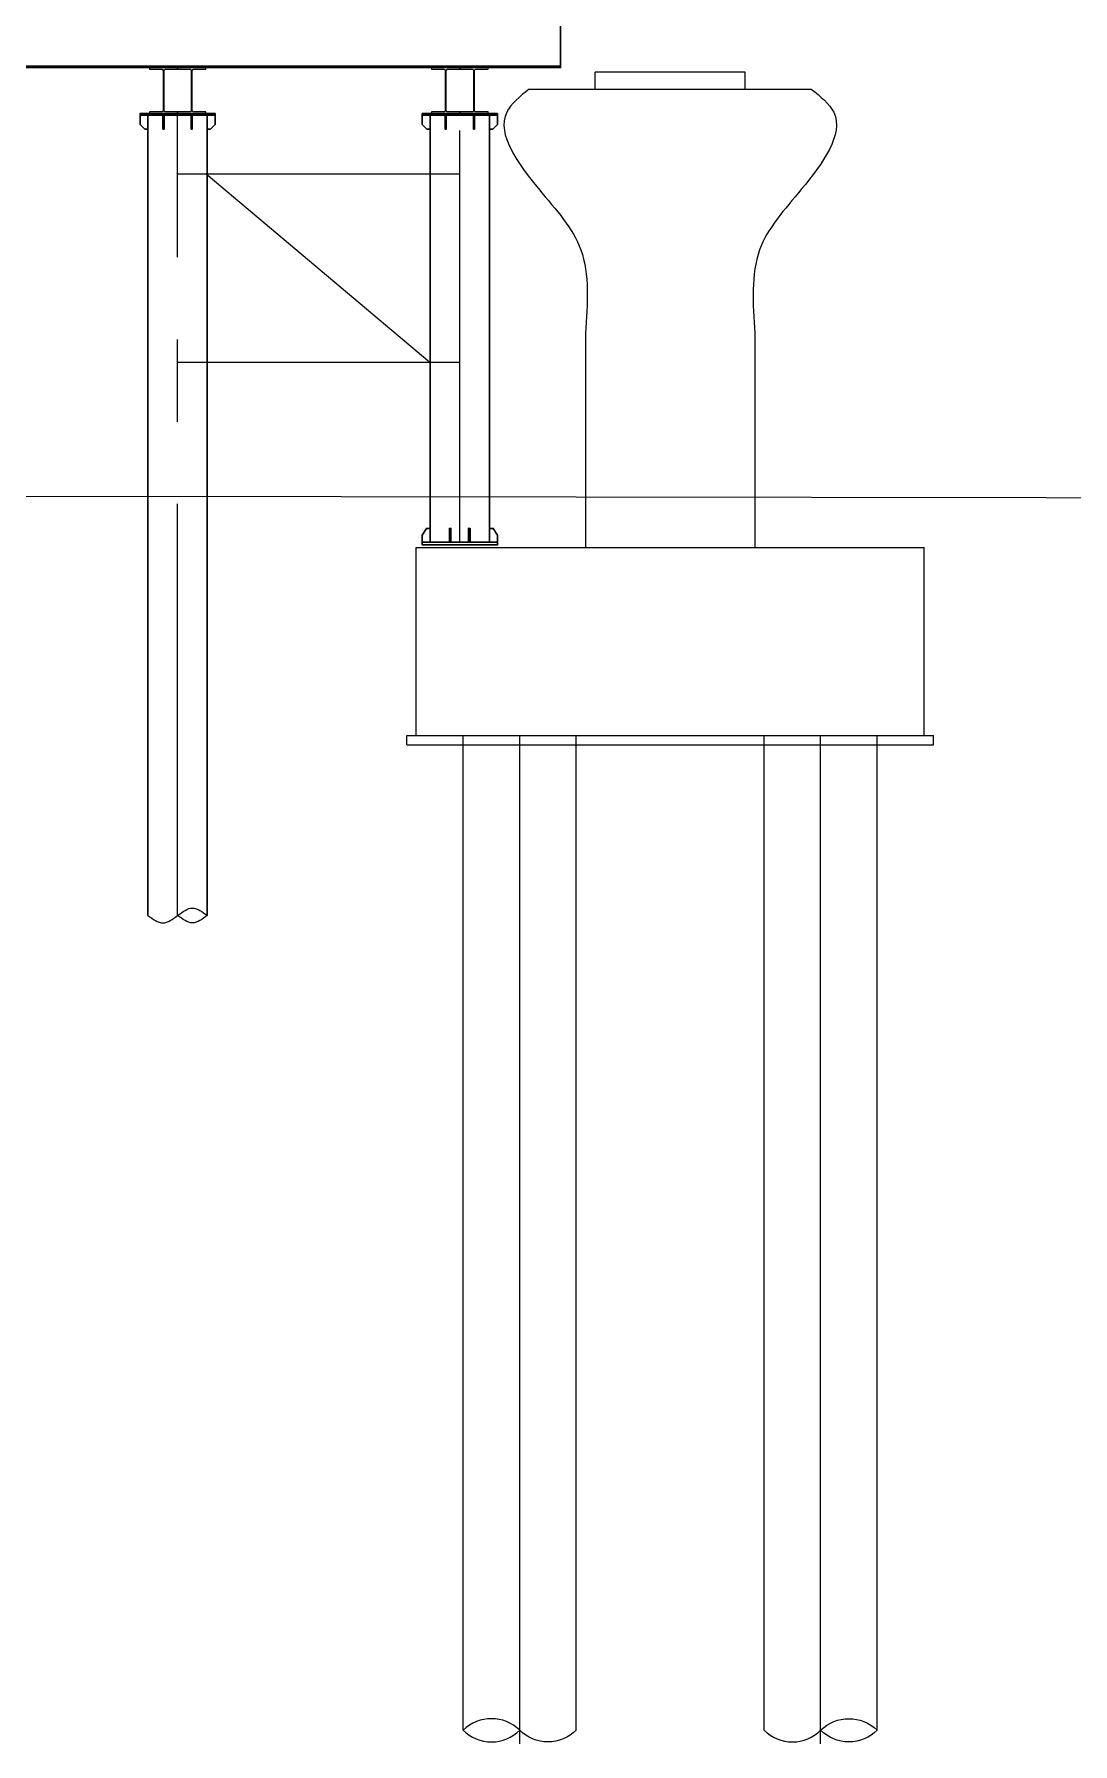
# Model space of a CAD drawing. Extents: x 1767995 to 4174245, y 542814 to 862564.
# Drawn here: x 2606661 to 2617703, y 567067 to 585245 of the extents above; entities that cross this region are included whole.
import ezdxf

# ---------------------------------------------------------------- set-up
doc = ezdxf.new("R2010")
doc.units = 0
doc.header["$LTSCALE"] = 3500
doc.linetypes.add('CENTER', pattern=[2, 1.25, -0.25, 0.25, -0.25])
doc.layers.add('1粗实线', color=1, linetype='Continuous', lineweight=30)
doc.layers.add('3中心线', color=6, linetype='CENTER', lineweight=18)
doc.layers.add('M_Prof', color=2, linetype='Continuous')
doc.layers.add('纵_地面线', color=30, linetype='Continuous')

# ---------------------------------------------------------------- blocks, each defined once
blk = doc.blocks.new('sdfsdff23ewr')
for p, q in [((5526005, 1460092), (5526005, 1460271)), ((5527597, 1460271), (5526005, 1460271)), ((5527597, 1460092), (5527597, 1460271)), ((5525301, 1460092), (5528301, 1460092)), ((5525301, 1460092), (5528301, 1460092)), ((5525901, 1457494), (5525901, 1455219)), ((5527701, 1457494), (5527701, 1455219)), ((5524101, 1453219), (5524101, 1455219)), ((5524101, 1455219), (5529501, 1455219)), ((5525801, 1455219), (5527801, 1455219)), ((5525801, 1455219), (5527801, 1455219)), ((5529501, 1453219), (5529501, 1455219)), ((5524001, 1453219), (5529601, 1453219)), ((5524001, 1453119), (5524001, 1453219)), ((5524101, 1453219), (5529501, 1453219)), ((5524601, 1442642), (5524601, 1453219)), ((5525201, 1442497), (5525201, 1453219)), ((5525801, 1442642), (5525801, 1453219)), ((5527801, 1442642), (5527801, 1453219)), ((5528401, 1442497), (5528401, 1453219)), ((5529001, 1442642), (5529001, 1453219)), ((5529601, 1453119), (5529601, 1453219)), ((5524001, 1453119), (5529601, 1453119))]:
    blk.add_line(p, q)
for points in [[(5525801, 1442642, -0.416), (5525201, 1442642, 0.408), (5524601, 1442642, 0.416), (5525201, 1442642, 0.416)], [(5527801, 1442642, 0.416), (5528401, 1442642, -0.408), (5529001, 1442642, -0.416), (5528401, 1442642, -0.416)]]:
    blk.add_lwpolyline(points, format="xyb")
for points in [[(5525301, 1460092), (5525063, 1459845), (5525401, 1459033), (5525851, 1458383), (5525901, 1457494)], [(5528301, 1460092), (5528540, 1459845), (5528202, 1459033), (5527752, 1458383), (5527701, 1457494)]]:
    blk.add_spline(points, degree=3)
blk = doc.blocks.new('sdfsdf43')
at = {"layer": '1粗实线'}
for p, q in [((6480062, 1534999), (6480062, 1543510)), ((6480692, 1534999), (6480692, 1543510)), ((6483062, 1538969), (6483062, 1543510)), ((6483692, 1538969), (6483692, 1543510))]:
    blk.add_line(p, q, dxfattribs=at)
for points in [[(6427881, 1544014), (6484448, 1544014), (6484448, 1544602), (6427881, 1544602)], [(6480062, 1543360), (6480027, 1543360), (6479977, 1543410), (6479977, 1543510), (6479977, 1543410), (6480027, 1543360)], [(6479977, 1543510), (6480777, 1543510)], [(6480233, 1543510), (6480233, 1543360), (6480221, 1543360), (6480221, 1543510), (6480221, 1543360), (6480233, 1543360)], [(6480533, 1543510), (6480533, 1543360), (6480521, 1543360), (6480521, 1543510), (6480521, 1543360), (6480533, 1543360)], [(6480777, 1543410), (6480727, 1543360), (6480777, 1543410), (6480777, 1543510)], [(6483062, 1543360), (6483027, 1543360), (6482977, 1543410), (6482977, 1543510), (6482977, 1543410), (6483027, 1543360)], [(6482977, 1543510), (6483777, 1543510)], [(6483233, 1543510), (6483233, 1543360), (6483221, 1543360), (6483221, 1543510), (6483221, 1543360), (6483233, 1543360)], [(6483533, 1543510), (6483533, 1543360), (6483521, 1543360), (6483521, 1543510), (6483521, 1543360), (6483533, 1543360)], [(6483777, 1543410), (6483727, 1543360), (6483777, 1543410), (6483777, 1543510)], [(6480727, 1543360), (6480692, 1543360)], [(6483727, 1543360), (6483692, 1543360)], [(6483266, 1538969), (6483283, 1538969), (6483283, 1539115), (6483266, 1539115)], [(6483486, 1538969), (6483469, 1538969), (6483469, 1539115), (6483486, 1539115)]]:
    blk.add_lwpolyline(points, close=True, dxfattribs=at)
for points in [[(6479977, 1543526), (6479977, 1543510), (6479977, 1543526), (6480777, 1543526), (6480777, 1543510), (6480777, 1543526)], [(6482977, 1543526), (6482977, 1543510), (6482977, 1543526), (6483777, 1543526), (6483777, 1543510), (6483777, 1543526)], [(6483778, 1538969), (6482976, 1538969), (6482976, 1538940), (6483778, 1538940), (6483778, 1538969), (6483778, 1539042), (6483732, 1539115), (6483686, 1539115)], [(6482976, 1538969), (6482976, 1539042), (6483022, 1539115), (6483068, 1539115)]]:
    blk.add_lwpolyline(points, dxfattribs=at)
at = {"layer": '3中心线'}
for p, q in [((6480377, 1534999), (6480377, 1543510)), ((6483377, 1538969), (6483377, 1543510)), ((6483377, 1542880), (6480377, 1542880)), ((6483057, 1540880), (6480680, 1542880)), ((6483377, 1540880), (6480377, 1540880))]:
    blk.add_line(p, q, dxfattribs=at)
at = {"layer": 'M_Prof'}
blk.add_line((6427881, 1544034), (6484448, 1544034), dxfattribs=at)
for points in [[(6480077, 1543526), (6480377, 1543526), (6480377, 1543544), (6480246, 1543544, -0.414214), (6480233, 1543557), (6480233, 1543983, -0.414214), (6480246, 1543996), (6480377, 1543996), (6480377, 1544014), (6480077, 1544014), (6480077, 1543996), (6480209, 1543996, -0.414214), (6480222, 1543983), (6480222, 1543557, -0.414214), (6480209, 1543544), (6480077, 1543544)], [(6480377, 1543526), (6480677, 1543526), (6480677, 1543544), (6480546, 1543544, -0.414214), (6480533, 1543557), (6480533, 1543983, -0.414214), (6480546, 1543996), (6480677, 1543996), (6480677, 1544014), (6480377, 1544014), (6480377, 1543996), (6480509, 1543996, -0.414214), (6480522, 1543983), (6480522, 1543557, -0.414214), (6480509, 1543544), (6480377, 1543544)], [(6483077, 1543526), (6483377, 1543526), (6483377, 1543544), (6483246, 1543544, -0.414214), (6483233, 1543557), (6483233, 1543983, -0.414214), (6483246, 1543996), (6483377, 1543996), (6483377, 1544014), (6483077, 1544014), (6483077, 1543996), (6483209, 1543996, -0.414214), (6483222, 1543983), (6483222, 1543557, -0.414214), (6483209, 1543544), (6483077, 1543544)], [(6483377, 1543526), (6483677, 1543526), (6483677, 1543544), (6483546, 1543544, -0.414214), (6483533, 1543557), (6483533, 1543983, -0.414214), (6483546, 1543996), (6483677, 1543996), (6483677, 1544014), (6483377, 1544014), (6483377, 1543996), (6483509, 1543996, -0.414214), (6483522, 1543983), (6483522, 1543557, -0.414214), (6483509, 1543544), (6483377, 1543544)]]:
    blk.add_lwpolyline(points, format="xyb", close=True, dxfattribs=at)
for points in [[(6480062, 1534999), (6480220, 1534920), (6480377, 1534999), (6480535, 1535078), (6480692, 1534999)], [(6480692, 1534999), (6480535, 1534920), (6480377, 1534999)]]:
    blk.add_spline(points, degree=3, dxfattribs=at)

msp = doc.modelspace()

# ---------------------------------------------------------------- linework, layer by layer
at = {"layer": '纵_地面线', "color": 5, "flags": 128}
msp.add_lwpolyline([(2563422.8, 579591.8), (2569922.8, 580706.6), (2579922.8, 581025.6), (2589922.8, 580502.6), (2599922.8, 580336.6), (2609922.8, 580327.6), (2619922.8, 580313.6), (2629922.8, 580244.6), (2639922.8, 580041.6), (2649922.8, 580008.6), (2659922.8, 580178.6), (2669922.8, 580262.6), (2679922.8, 580345.6), (2689922.8, 580408.6), (2699922.8, 580404.6), (2703550.4, 580407.5)], dxfattribs=at)

# ---------------------------------------------------------------- block references
msp.add_blockref('sdfsdff23ewr', (-2913378.7, -875430.4))
at = {"layer": '3中心线'}
msp.add_blockref('sdfsdf43', (-3872191.3, -959124.4), dxfattribs=at)

doc.saveas('drawing.dxf')
